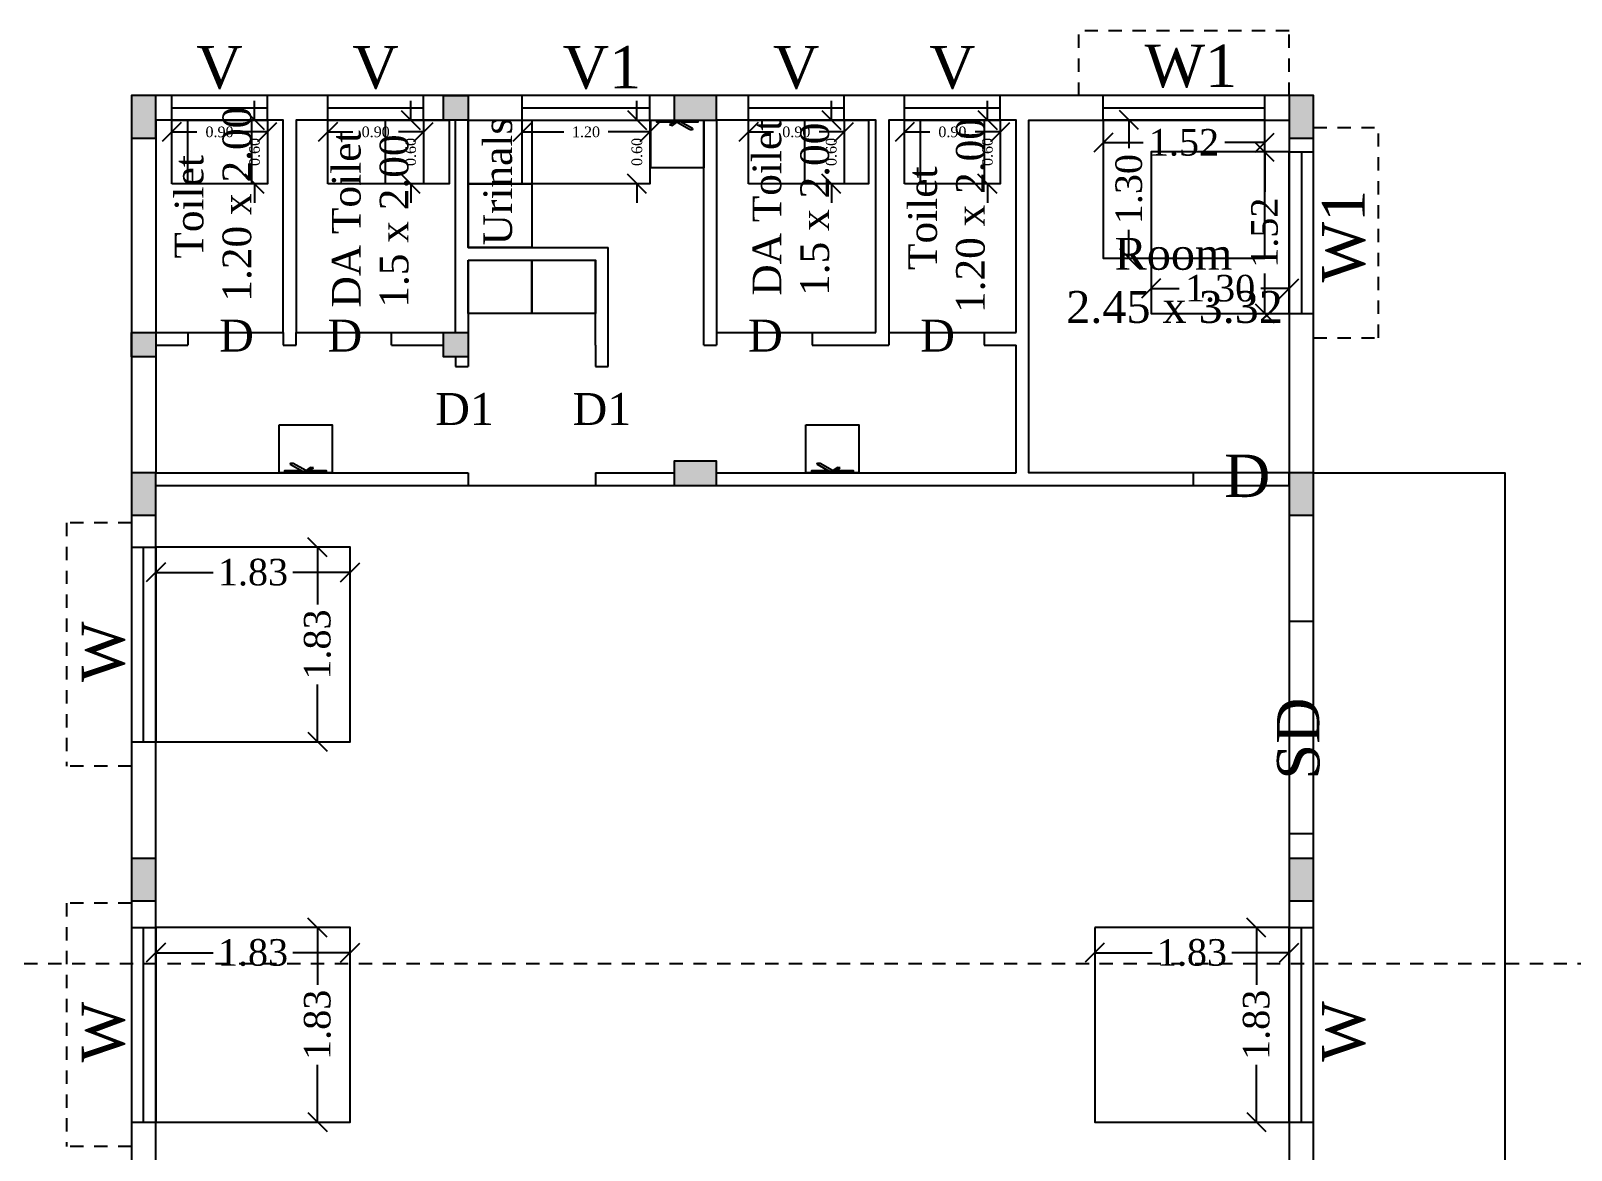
# Model space of a CAD drawing. Header units: metres. Extents: x 38 to 170, y 24 to 96.
# Drawn here: x 64.26 to 78.76, y 58.22 to 68.76 of the extents above; entities that cross this region are included whole.
import ezdxf

# ---------------------------------------------------------------- set-up
doc = ezdxf.new("R2010")
doc.units = ezdxf.units.M
doc.header["$MEASUREMENT"] = 0
doc.linetypes.add('HIDDEN2', pattern=[0.1875, 0.125, -0.0625])
for name, color, linetype in [('BLK_1_FLR_1_BLT_UP_AREA', 13, 'Continuous'), ('BLK_1_FLR_1_REGULAR_ROOM_1', 1, 'Continuous'), ('BLK_1_FLR_1_REGULAR_ROOM_2', 1, 'Continuous'), ('BLK_1_FLR_1_ROOM_1_LIGHT_VENTILATION_1', 232, 'Continuous'), ('BLK_1_FLR_1_ROOM_2_LIGHT_VENTILATION_1', 232, 'Continuous'), ('BLK_1_FLR_1_SP_WC', 233, 'Continuous'), ('BLK_1_FLR_1_URINAL', 235, 'Continuous'), ('BLK_1_FLR_1_VERANDAH', 5, 'Continuous'), ('BLK_1_FLR_1_WASH', 55, 'Continuous'), ('BLK_1_FLR_1_WC_BATH', 1, 'Continuous'), ('COLUMN', 7, 'Continuous'), ('TOILET_VENTILATION', 6, 'Continuous')]:
    doc.layers.add(name, color=color, linetype=linetype)
doc.styles.get("Standard").update_dxf_attribs({"font": 'times.ttf'})
doc.dimstyles.get("Standard").update_dxf_attribs({"dimtxt": 0.4, "dimasz": 0.18, "dimexe": 0.18, "dimexo": 0.0625, "dimgap": 0.09, "dimtad": 0, "dimtih": 1, "dimtoh": 1, "dimzin": 0, "dimdsep": 46, "dimtxsty": 'Standard', "dimblk": 'OBLIQUE', "dimcen": 0.09, "dimse1": 1, "dimse2": 1, "dimadec": 0, "dimazin": 0, "dimtfac": 1, "dimtix": 1, "dimtofl": 0, "dimtmove": 0, "dimatfit": 0, "dimfxl": 0, "dimtolj": 1, "dimtzin": 0, "dimarcsym": 0})

# ---------------------------------------------------------------- blocks, each defined once
blk = doc.blocks.new('Faucet - single handle top')
for p, q in [((0.08, -0.26), (-2.26, -4.34)), ((-2.26, -4.34), (-1.37, -4.79)), ((-1.37, -4.79), (0.55, -0.5)), ((-0.06, -1.9), (3.57, -8.18)), ((4.43, -7.68), (0.72, -1.24))]:
    blk.add_line(p, q)
for points in [[(-0.92, -2), (-6, -2), (-6, 0), (6, 0), (6, -2), (1.16, -2)], [(-0.01, -2), (-0.12, -2)]]:
    blk.add_lwpolyline(points)
for centre, radius, start, end in [((0, -1), 0.75, 269.2246, 216.2304), ((4, -7.93), 0.5, 210, 30)]:
    blk.add_arc(centre, radius, start, end)
blk = doc.blocks.new('_Oblique')
at = {"color": 0, "linetype": 'ByBlock', "lineweight": -2}
blk.add_line((-0.5, -0.5), (0.5, 0.5), dxfattribs=at)
blk = doc.blocks.new('*D72')
at = {"layer": 'BLK_1_FLR_1_ROOM_2_LIGHT_VENTILATION_1', "color": 0, "lineweight": -2}
for p, q in [((74.597, 67.92), (74.597, 67.655)), ((74.597, 66.62), (74.597, 66.886))]:
    blk.add_line(p, q, dxfattribs=at)
at = {"layer": 'Defpoints', "color": 0}
for p in [(74.355, 67.92), (74.355, 66.62), (74.597, 66.62)]:
    blk.add_point(p, dxfattribs=at)
at = {"layer": 'BLK_1_FLR_1_ROOM_2_LIGHT_VENTILATION_1', "color": 0, "lineweight": -2, "xscale": 0.18, "yscale": 0.18, "zscale": 0.18}
for p, rotation in [((74.597, 67.92), 90), ((74.597, 66.62), 270)]:
    blk.add_blockref('_Oblique', p, dxfattribs=dict(at, rotation=rotation))
at = {"layer": 'BLK_1_FLR_1_ROOM_2_LIGHT_VENTILATION_1', "color": 0, "insert": (74.597, 67.27), "char_height": 0.4, "attachment_point": 5, "rotation": 90}
blk.add_mtext('\\A1;{\\H0.625x;1.30}', dxfattribs=at)
blk = doc.blocks.new('*D73')
at = {"layer": 'BLK_1_FLR_1_ROOM_2_LIGHT_VENTILATION_1', "color": 0, "lineweight": -2}
for p, q in [((74.355, 67.708), (74.731, 67.708)), ((75.875, 67.708), (75.499, 67.708))]:
    blk.add_line(p, q, dxfattribs=at)
at = {"layer": 'Defpoints', "color": 0}
for p in [(74.355, 67.92), (75.875, 67.92), (74.355, 67.708)]:
    blk.add_point(p, dxfattribs=at)
at = {"layer": 'BLK_1_FLR_1_ROOM_2_LIGHT_VENTILATION_1', "color": 0, "lineweight": -2, "xscale": 0.18, "yscale": 0.18, "zscale": 0.18, "rotation": 180}
blk.add_blockref('_Oblique', (74.355, 67.708), dxfattribs=at)
at = {"layer": 'BLK_1_FLR_1_ROOM_2_LIGHT_VENTILATION_1', "color": 0, "lineweight": -2, "xscale": 0.18, "yscale": 0.18, "zscale": 0.18}
blk.add_blockref('_Oblique', (75.875, 67.708), dxfattribs=at)
at = {"layer": 'BLK_1_FLR_1_ROOM_2_LIGHT_VENTILATION_1', "color": 0, "insert": (75.115, 67.708), "char_height": 0.4, "attachment_point": 5}
blk.add_mtext('\\A1;{\\H0.625x;1.52}', dxfattribs=at)
blk = doc.blocks.new('*D74')
at = {"layer": 'BLK_1_FLR_1_ROOM_2_LIGHT_VENTILATION_1', "color": 0, "lineweight": -2}
for p, q in [((74.805, 66.335), (75.07, 66.335)), ((76.105, 66.335), (75.84, 66.335))]:
    blk.add_line(p, q, dxfattribs=at)
at = {"layer": 'Defpoints', "color": 0}
for p in [(74.805, 67.62), (76.105, 67.62), (74.805, 66.335)]:
    blk.add_point(p, dxfattribs=at)
at = {"layer": 'BLK_1_FLR_1_ROOM_2_LIGHT_VENTILATION_1', "color": 0, "lineweight": -2, "xscale": 0.18, "yscale": 0.18, "zscale": 0.18, "rotation": 180}
blk.add_blockref('_Oblique', (74.805, 66.335), dxfattribs=at)
at = {"layer": 'BLK_1_FLR_1_ROOM_2_LIGHT_VENTILATION_1', "color": 0, "lineweight": -2, "xscale": 0.18, "yscale": 0.18, "zscale": 0.18}
blk.add_blockref('_Oblique', (76.105, 66.335), dxfattribs=at)
at = {"layer": 'BLK_1_FLR_1_ROOM_2_LIGHT_VENTILATION_1', "color": 0, "insert": (75.455, 66.335), "char_height": 0.4, "attachment_point": 5}
blk.add_mtext('\\A1;{\\H0.625x;1.30}', dxfattribs=at)
blk = doc.blocks.new('*D75')
at = {"layer": 'BLK_1_FLR_1_ROOM_2_LIGHT_VENTILATION_1', "color": 0, "lineweight": -2}
for p, q in [((75.875, 67.62), (75.875, 67.244)), ((75.875, 66.1), (75.875, 66.477))]:
    blk.add_line(p, q, dxfattribs=at)
at = {"layer": 'Defpoints', "color": 0}
for p in [(75.875, 67.62), (76.105, 67.62), (76.105, 66.1)]:
    blk.add_point(p, dxfattribs=at)
at = {"layer": 'BLK_1_FLR_1_ROOM_2_LIGHT_VENTILATION_1', "color": 0, "lineweight": -2, "xscale": 0.18, "yscale": 0.18, "zscale": 0.18}
for p, rotation in [((75.875, 67.62), 90), ((75.875, 66.1), 270)]:
    blk.add_blockref('_Oblique', p, dxfattribs=dict(at, rotation=rotation))
at = {"layer": 'BLK_1_FLR_1_ROOM_2_LIGHT_VENTILATION_1', "color": 0, "insert": (75.875, 66.86), "char_height": 0.4, "attachment_point": 5, "rotation": 90}
blk.add_mtext('\\A1;{\\H0.625x;1.52}', dxfattribs=at)
blk = doc.blocks.new('*D76')
at = {"layer": 'BLK_1_FLR_1_ROOM_1_LIGHT_VENTILATION_1', "color": 0, "lineweight": -2}
for p, q in [((65.435, 63.662), (65.974, 63.662)), ((67.265, 63.662), (66.726, 63.662))]:
    blk.add_line(p, q, dxfattribs=at)
at = {"layer": 'Defpoints', "color": 0}
for p in [(65.435, 63.898), (67.265, 63.898), (65.435, 63.662)]:
    blk.add_point(p, dxfattribs=at)
at = {"layer": 'BLK_1_FLR_1_ROOM_1_LIGHT_VENTILATION_1', "color": 0, "lineweight": -2, "xscale": 0.18, "yscale": 0.18, "zscale": 0.18, "rotation": 180}
blk.add_blockref('_Oblique', (65.435, 63.662), dxfattribs=at)
at = {"layer": 'BLK_1_FLR_1_ROOM_1_LIGHT_VENTILATION_1', "color": 0, "lineweight": -2, "xscale": 0.18, "yscale": 0.18, "zscale": 0.18}
blk.add_blockref('_Oblique', (67.265, 63.662), dxfattribs=at)
at = {"layer": 'BLK_1_FLR_1_ROOM_1_LIGHT_VENTILATION_1', "color": 0, "insert": (66.35, 63.662), "char_height": 0.4, "attachment_point": 5}
blk.add_mtext('\\A1;{\\H0.625x;1.83}', dxfattribs=at)
blk = doc.blocks.new('*D77')
at = {"layer": 'BLK_1_FLR_1_ROOM_1_LIGHT_VENTILATION_1', "color": 0, "lineweight": -2}
for p, q in [((66.957, 63.898), (66.957, 63.359)), ((66.957, 62.068), (66.957, 62.607))]:
    blk.add_line(p, q, dxfattribs=at)
at = {"layer": 'Defpoints', "color": 0}
for p in [(66.957, 63.898), (67.265, 63.898), (67.265, 62.068)]:
    blk.add_point(p, dxfattribs=at)
at = {"layer": 'BLK_1_FLR_1_ROOM_1_LIGHT_VENTILATION_1', "color": 0, "lineweight": -2, "xscale": 0.18, "yscale": 0.18, "zscale": 0.18}
for p, rotation in [((66.957, 63.898), 90), ((66.957, 62.068), 270)]:
    blk.add_blockref('_Oblique', p, dxfattribs=dict(at, rotation=rotation))
at = {"layer": 'BLK_1_FLR_1_ROOM_1_LIGHT_VENTILATION_1', "color": 0, "insert": (66.957, 62.983), "char_height": 0.4, "attachment_point": 5, "rotation": 90}
blk.add_mtext('\\A1;{\\H0.625x;1.83}', dxfattribs=at)
blk = doc.blocks.new('*D78')
at = {"layer": 'BLK_1_FLR_1_ROOM_1_LIGHT_VENTILATION_1', "color": 0, "lineweight": -2}
for p, q in [((65.435, 60.082), (65.974, 60.082)), ((67.265, 60.082), (66.726, 60.082))]:
    blk.add_line(p, q, dxfattribs=at)
at = {"layer": 'Defpoints', "color": 0}
for p in [(65.435, 60.318), (67.265, 60.318), (65.435, 60.082)]:
    blk.add_point(p, dxfattribs=at)
at = {"layer": 'BLK_1_FLR_1_ROOM_1_LIGHT_VENTILATION_1', "color": 0, "lineweight": -2, "xscale": 0.18, "yscale": 0.18, "zscale": 0.18, "rotation": 180}
blk.add_blockref('_Oblique', (65.435, 60.082), dxfattribs=at)
at = {"layer": 'BLK_1_FLR_1_ROOM_1_LIGHT_VENTILATION_1', "color": 0, "lineweight": -2, "xscale": 0.18, "yscale": 0.18, "zscale": 0.18}
blk.add_blockref('_Oblique', (67.265, 60.082), dxfattribs=at)
at = {"layer": 'BLK_1_FLR_1_ROOM_1_LIGHT_VENTILATION_1', "color": 0, "insert": (66.35, 60.082), "char_height": 0.4, "attachment_point": 5}
blk.add_mtext('\\A1;{\\H0.625x;1.83}', dxfattribs=at)
blk = doc.blocks.new('*D79')
at = {"layer": 'BLK_1_FLR_1_ROOM_1_LIGHT_VENTILATION_1', "color": 0, "lineweight": -2}
for p, q in [((66.957, 60.318), (66.957, 59.779)), ((66.957, 58.488), (66.957, 59.027))]:
    blk.add_line(p, q, dxfattribs=at)
at = {"layer": 'Defpoints', "color": 0}
for p in [(66.957, 60.318), (67.265, 60.318), (67.265, 58.488)]:
    blk.add_point(p, dxfattribs=at)
at = {"layer": 'BLK_1_FLR_1_ROOM_1_LIGHT_VENTILATION_1', "color": 0, "lineweight": -2, "xscale": 0.18, "yscale": 0.18, "zscale": 0.18}
for p, rotation in [((66.957, 60.318), 90), ((66.957, 58.488), 270)]:
    blk.add_blockref('_Oblique', p, dxfattribs=dict(at, rotation=rotation))
at = {"layer": 'BLK_1_FLR_1_ROOM_1_LIGHT_VENTILATION_1', "color": 0, "insert": (66.957, 59.403), "char_height": 0.4, "attachment_point": 5, "rotation": 90}
blk.add_mtext('\\A1;{\\H0.625x;1.83}', dxfattribs=at)
blk = doc.blocks.new('*D86')
at = {"layer": 'BLK_1_FLR_1_ROOM_1_LIGHT_VENTILATION_1', "color": 0, "lineweight": -2}
for p, q in [((74.275, 60.082), (74.814, 60.082)), ((76.105, 60.082), (75.566, 60.082))]:
    blk.add_line(p, q, dxfattribs=at)
at = {"layer": 'Defpoints', "color": 0}
for p in [(74.275, 60.318), (76.105, 60.318), (74.275, 60.082)]:
    blk.add_point(p, dxfattribs=at)
at = {"layer": 'BLK_1_FLR_1_ROOM_1_LIGHT_VENTILATION_1', "color": 0, "lineweight": -2, "xscale": 0.18, "yscale": 0.18, "zscale": 0.18, "rotation": 180}
blk.add_blockref('_Oblique', (74.275, 60.082), dxfattribs=at)
at = {"layer": 'BLK_1_FLR_1_ROOM_1_LIGHT_VENTILATION_1', "color": 0, "lineweight": -2, "xscale": 0.18, "yscale": 0.18, "zscale": 0.18}
blk.add_blockref('_Oblique', (76.105, 60.082), dxfattribs=at)
at = {"layer": 'BLK_1_FLR_1_ROOM_1_LIGHT_VENTILATION_1', "color": 0, "insert": (75.19, 60.082), "char_height": 0.4, "attachment_point": 5}
blk.add_mtext('\\A1;{\\H0.625x;1.83}', dxfattribs=at)
blk = doc.blocks.new('*D87')
at = {"layer": 'BLK_1_FLR_1_ROOM_1_LIGHT_VENTILATION_1', "color": 0, "lineweight": -2}
for p, q in [((75.797, 60.318), (75.797, 59.779)), ((75.797, 58.488), (75.797, 59.027))]:
    blk.add_line(p, q, dxfattribs=at)
at = {"layer": 'Defpoints', "color": 0}
for p in [(75.797, 60.318), (76.105, 60.318), (76.105, 58.488)]:
    blk.add_point(p, dxfattribs=at)
at = {"layer": 'BLK_1_FLR_1_ROOM_1_LIGHT_VENTILATION_1', "color": 0, "lineweight": -2, "xscale": 0.18, "yscale": 0.18, "zscale": 0.18}
for p, rotation in [((75.797, 60.318), 90), ((75.797, 58.488), 270)]:
    blk.add_blockref('_Oblique', p, dxfattribs=dict(at, rotation=rotation))
at = {"layer": 'BLK_1_FLR_1_ROOM_1_LIGHT_VENTILATION_1', "color": 0, "insert": (75.797, 59.403), "char_height": 0.4, "attachment_point": 5, "rotation": 90}
blk.add_mtext('\\A1;{\\H0.625x;1.83}', dxfattribs=at)
blk = doc.blocks.new('*D108')
at = {"layer": 'Defpoints', "color": 0}
for p in [(65.585, 67.92), (66.485, 67.92), (66.485, 67.808)]:
    blk.add_point(p, dxfattribs=at)
at = {"layer": 'TOILET_VENTILATION', "color": 0, "lineweight": -2}
for p, q in [((65.585, 67.808), (65.821, 67.808)), ((66.485, 67.808), (66.249, 67.808))]:
    blk.add_line(p, q, dxfattribs=at)
at = {"layer": 'TOILET_VENTILATION', "color": 0, "lineweight": -2, "xscale": 0.18, "yscale": 0.18, "zscale": 0.18, "rotation": 180}
blk.add_blockref('_Oblique', (65.585, 67.808), dxfattribs=at)
at = {"layer": 'TOILET_VENTILATION', "color": 0, "lineweight": -2, "xscale": 0.18, "yscale": 0.18, "zscale": 0.18}
blk.add_blockref('_Oblique', (66.485, 67.808), dxfattribs=at)
at = {"layer": 'TOILET_VENTILATION', "color": 0, "insert": (66.035, 67.808), "char_height": 0.4, "attachment_point": 5}
blk.add_mtext('\\A1;{\\H0.25x;0.90}', dxfattribs=at)
blk = doc.blocks.new('*D109')
at = {"layer": 'Defpoints', "color": 0}
for p in [(66.485, 67.92), (66.365, 67.32), (66.485, 67.32)]:
    blk.add_point(p, dxfattribs=at)
at = {"layer": 'TOILET_VENTILATION', "color": 0, "lineweight": -2}
for p, q in [((66.365, 67.92), (66.365, 68.1)), ((66.365, 67.32), (66.365, 67.14))]:
    blk.add_line(p, q, dxfattribs=at)
at = {"layer": 'TOILET_VENTILATION', "color": 0, "lineweight": -2, "xscale": 0.18, "yscale": 0.18, "zscale": 0.18}
for p, rotation in [((66.365, 67.92), 270), ((66.365, 67.32), 90)]:
    blk.add_blockref('_Oblique', p, dxfattribs=dict(at, rotation=rotation))
at = {"layer": 'TOILET_VENTILATION', "color": 0, "insert": (66.365, 67.62), "char_height": 0.4, "attachment_point": 5, "rotation": 90}
blk.add_mtext('\\A1;{\\H0.25x;0.60}', dxfattribs=at)
blk = doc.blocks.new('*D110')
at = {"layer": 'Defpoints', "color": 0}
for p in [(67.055, 67.92), (67.955, 67.92), (67.955, 67.808)]:
    blk.add_point(p, dxfattribs=at)
at = {"layer": 'TOILET_VENTILATION', "color": 0, "lineweight": -2}
for p, q in [((67.055, 67.808), (67.291, 67.808)), ((67.955, 67.808), (67.719, 67.808))]:
    blk.add_line(p, q, dxfattribs=at)
at = {"layer": 'TOILET_VENTILATION', "color": 0, "lineweight": -2, "xscale": 0.18, "yscale": 0.18, "zscale": 0.18, "rotation": 180}
blk.add_blockref('_Oblique', (67.055, 67.808), dxfattribs=at)
at = {"layer": 'TOILET_VENTILATION', "color": 0, "lineweight": -2, "xscale": 0.18, "yscale": 0.18, "zscale": 0.18}
blk.add_blockref('_Oblique', (67.955, 67.808), dxfattribs=at)
at = {"layer": 'TOILET_VENTILATION', "color": 0, "insert": (67.505, 67.808), "char_height": 0.4, "attachment_point": 5}
blk.add_mtext('\\A1;{\\H0.25x;0.90}', dxfattribs=at)
blk = doc.blocks.new('*D111')
at = {"layer": 'Defpoints', "color": 0}
for p in [(67.955, 67.92), (67.835, 67.32), (67.955, 67.32)]:
    blk.add_point(p, dxfattribs=at)
at = {"layer": 'TOILET_VENTILATION', "color": 0, "lineweight": -2}
for p, q in [((67.835, 67.92), (67.835, 68.1)), ((67.835, 67.32), (67.835, 67.14))]:
    blk.add_line(p, q, dxfattribs=at)
at = {"layer": 'TOILET_VENTILATION', "color": 0, "lineweight": -2, "xscale": 0.18, "yscale": 0.18, "zscale": 0.18}
for p, rotation in [((67.835, 67.92), 270), ((67.835, 67.32), 90)]:
    blk.add_blockref('_Oblique', p, dxfattribs=dict(at, rotation=rotation))
at = {"layer": 'TOILET_VENTILATION', "color": 0, "insert": (67.835, 67.62), "char_height": 0.4, "attachment_point": 5, "rotation": 90}
blk.add_mtext('\\A1;{\\H0.25x;0.60}', dxfattribs=at)
blk = doc.blocks.new('*D112')
at = {"layer": 'Defpoints', "color": 0}
for p in [(68.885, 67.92), (70.085, 67.92), (70.085, 67.808)]:
    blk.add_point(p, dxfattribs=at)
at = {"layer": 'TOILET_VENTILATION', "color": 0, "lineweight": -2}
for p, q in [((68.885, 67.808), (69.277, 67.808)), ((70.085, 67.808), (69.693, 67.808))]:
    blk.add_line(p, q, dxfattribs=at)
at = {"layer": 'TOILET_VENTILATION', "color": 0, "lineweight": -2, "xscale": 0.18, "yscale": 0.18, "zscale": 0.18, "rotation": 180}
blk.add_blockref('_Oblique', (68.885, 67.808), dxfattribs=at)
at = {"layer": 'TOILET_VENTILATION', "color": 0, "lineweight": -2, "xscale": 0.18, "yscale": 0.18, "zscale": 0.18}
blk.add_blockref('_Oblique', (70.085, 67.808), dxfattribs=at)
at = {"layer": 'TOILET_VENTILATION', "color": 0, "insert": (69.485, 67.808), "char_height": 0.4, "attachment_point": 5}
blk.add_mtext('\\A1;{\\H0.25x;1.20}', dxfattribs=at)
blk = doc.blocks.new('*D113')
at = {"layer": 'Defpoints', "color": 0}
for p in [(70.085, 67.92), (69.965, 67.32), (70.085, 67.32)]:
    blk.add_point(p, dxfattribs=at)
at = {"layer": 'TOILET_VENTILATION', "color": 0, "lineweight": -2}
for p, q in [((69.965, 67.92), (69.965, 68.1)), ((69.965, 67.32), (69.965, 67.14))]:
    blk.add_line(p, q, dxfattribs=at)
at = {"layer": 'TOILET_VENTILATION', "color": 0, "lineweight": -2, "xscale": 0.18, "yscale": 0.18, "zscale": 0.18}
for p, rotation in [((69.965, 67.92), 270), ((69.965, 67.32), 90)]:
    blk.add_blockref('_Oblique', p, dxfattribs=dict(at, rotation=rotation))
at = {"layer": 'TOILET_VENTILATION', "color": 0, "insert": (69.965, 67.62), "char_height": 0.4, "attachment_point": 5, "rotation": 90}
blk.add_mtext('\\A1;{\\H0.25x;0.60}', dxfattribs=at)
blk = doc.blocks.new('*D114')
at = {"layer": 'Defpoints', "color": 0}
for p in [(71.015, 67.92), (71.915, 67.92), (71.915, 67.808)]:
    blk.add_point(p, dxfattribs=at)
at = {"layer": 'TOILET_VENTILATION', "color": 0, "lineweight": -2}
for p, q in [((71.015, 67.808), (71.251, 67.808)), ((71.915, 67.808), (71.679, 67.808))]:
    blk.add_line(p, q, dxfattribs=at)
at = {"layer": 'TOILET_VENTILATION', "color": 0, "lineweight": -2, "xscale": 0.18, "yscale": 0.18, "zscale": 0.18, "rotation": 180}
blk.add_blockref('_Oblique', (71.015, 67.808), dxfattribs=at)
at = {"layer": 'TOILET_VENTILATION', "color": 0, "lineweight": -2, "xscale": 0.18, "yscale": 0.18, "zscale": 0.18}
blk.add_blockref('_Oblique', (71.915, 67.808), dxfattribs=at)
at = {"layer": 'TOILET_VENTILATION', "color": 0, "insert": (71.465, 67.808), "char_height": 0.4, "attachment_point": 5}
blk.add_mtext('\\A1;{\\H0.25x;0.90}', dxfattribs=at)
blk = doc.blocks.new('*D115')
at = {"layer": 'Defpoints', "color": 0}
for p in [(71.915, 67.92), (71.795, 67.32), (71.915, 67.32)]:
    blk.add_point(p, dxfattribs=at)
at = {"layer": 'TOILET_VENTILATION', "color": 0, "lineweight": -2}
for p, q in [((71.795, 67.92), (71.795, 68.1)), ((71.795, 67.32), (71.795, 67.14))]:
    blk.add_line(p, q, dxfattribs=at)
at = {"layer": 'TOILET_VENTILATION', "color": 0, "lineweight": -2, "xscale": 0.18, "yscale": 0.18, "zscale": 0.18}
for p, rotation in [((71.795, 67.92), 270), ((71.795, 67.32), 90)]:
    blk.add_blockref('_Oblique', p, dxfattribs=dict(at, rotation=rotation))
at = {"layer": 'TOILET_VENTILATION', "color": 0, "insert": (71.795, 67.62), "char_height": 0.4, "attachment_point": 5, "rotation": 90}
blk.add_mtext('\\A1;{\\H0.25x;0.60}', dxfattribs=at)
blk = doc.blocks.new('*D116')
at = {"layer": 'Defpoints', "color": 0}
for p in [(72.485, 67.92), (73.385, 67.92), (73.385, 67.808)]:
    blk.add_point(p, dxfattribs=at)
at = {"layer": 'TOILET_VENTILATION', "color": 0, "lineweight": -2}
for p, q in [((72.485, 67.808), (72.721, 67.808)), ((73.385, 67.808), (73.149, 67.808))]:
    blk.add_line(p, q, dxfattribs=at)
at = {"layer": 'TOILET_VENTILATION', "color": 0, "lineweight": -2, "xscale": 0.18, "yscale": 0.18, "zscale": 0.18, "rotation": 180}
blk.add_blockref('_Oblique', (72.485, 67.808), dxfattribs=at)
at = {"layer": 'TOILET_VENTILATION', "color": 0, "lineweight": -2, "xscale": 0.18, "yscale": 0.18, "zscale": 0.18}
blk.add_blockref('_Oblique', (73.385, 67.808), dxfattribs=at)
at = {"layer": 'TOILET_VENTILATION', "color": 0, "insert": (72.935, 67.808), "char_height": 0.4, "attachment_point": 5}
blk.add_mtext('\\A1;{\\H0.25x;0.90}', dxfattribs=at)
blk = doc.blocks.new('*D117')
at = {"layer": 'Defpoints', "color": 0}
for p in [(73.385, 67.92), (73.265, 67.32), (73.385, 67.32)]:
    blk.add_point(p, dxfattribs=at)
at = {"layer": 'TOILET_VENTILATION', "color": 0, "lineweight": -2}
for p, q in [((73.265, 67.92), (73.265, 68.1)), ((73.265, 67.32), (73.265, 67.14))]:
    blk.add_line(p, q, dxfattribs=at)
at = {"layer": 'TOILET_VENTILATION', "color": 0, "lineweight": -2, "xscale": 0.18, "yscale": 0.18, "zscale": 0.18}
for p, rotation in [((73.265, 67.92), 270), ((73.265, 67.32), 90)]:
    blk.add_blockref('_Oblique', p, dxfattribs=dict(at, rotation=rotation))
at = {"layer": 'TOILET_VENTILATION', "color": 0, "insert": (73.265, 67.62), "char_height": 0.4, "attachment_point": 5, "rotation": 90}
blk.add_mtext('\\A1;{\\H0.25x;0.60}', dxfattribs=at)

msp = doc.modelspace()

# ---------------------------------------------------------------- hatches: boundary and pattern name
h = msp.add_hatch(color=7)
h.dxf.hatch_style = 1
h.paths.add_polyline_path([(65.435, 65.92), (65.205, 65.92), (65.205, 65.69), (65.435, 65.69)])
h.paths.add_polyline_path([(68.375, 65.92), (68.145, 65.92), (68.145, 65.69), (68.375, 65.69)])
h.paths.add_polyline_path([(68.375, 68.15), (68.145, 68.15), (68.145, 67.92), (68.375, 67.92)])
h.paths.add_polyline_path([(48.466, 68.15), (48.236, 68.15), (48.236, 67.92), (48.466, 67.92)])
h.paths.add_polyline_path([(48.466, 65.92), (48.236, 65.92), (48.236, 65.69), (48.466, 65.69)])
h.paths.add_polyline_path([(45.526, 65.92), (45.296, 65.92), (45.296, 65.69), (45.526, 65.69)])
h.paths.add_polyline_path([(51.095, 50.22), (52.247, 50.22), (52.247, 51.075), (51.095, 51.075)], flags=9)
h.paths.add_polyline_path([(49.406, 49.451), (49.875, 49.451), (49.875, 50.091), (49.406, 50.091)], flags=9)
h.paths.add_polyline_path([(47.541, 49.337), (49.47, 49.337), (49.47, 50.364), (47.541, 50.364)], flags=9)
h.paths.add_polyline_path([(49.366, 64.879), (50.057, 64.879), (50.057, 65.52), (49.366, 65.52)], flags=9)
h.paths.add_polyline_path([(48.073, 64.879), (48.765, 64.879), (48.765, 65.52), (48.073, 65.52)], flags=9)
h.paths.add_polyline_path([(46.039, 65.57), (46.509, 65.57), (46.509, 66.211), (46.039, 66.211)], flags=9)
h.paths.add_polyline_path([(47.059, 65.57), (47.529, 65.57), (47.529, 66.211), (47.059, 66.211)], flags=9)
h.paths.add_polyline_path([(51.019, 65.57), (51.489, 65.57), (51.489, 66.211), (51.019, 66.211)], flags=9)
h.paths.add_polyline_path([(52.639, 65.57), (53.109, 65.57), (53.109, 66.211), (52.639, 66.211)], flags=9)
h.paths.add_polyline_path([(55.472, 64.144), (56.099, 64.144), (56.099, 64.998), (55.472, 64.998)], flags=9)
h.paths.add_polyline_path([(56.708, 61.574), (56.708, 62.529), (55.854, 62.529), (55.854, 61.574)], flags=9)
h.paths.add_polyline_path([(56.708, 55.524), (56.708, 56.479), (55.854, 56.479), (55.854, 55.524)], flags=9)
h.paths.add_polyline_path([(54.225, 50.213), (54.852, 50.213), (54.852, 51.067), (54.225, 51.067)], flags=9)
h.paths.add_polyline_path([(51.084, 45.283), (52.137, 45.283), (52.137, 46.137), (51.084, 46.137)], flags=9)
h.paths.add_polyline_path([(45.899, 49.992), (46.986, 49.992), (46.986, 50.569), (45.899, 50.569)], flags=9)
h.paths.add_polyline_path([(46.584, 66.057), (46.584, 67.986), (45.558, 67.986), (45.558, 66.057)], flags=9)
h.paths.add_polyline_path([(53.021, 47.38), (55.879, 47.38), (55.879, 48.901), (53.021, 48.901)], flags=9)
h.paths.add_polyline_path([(48.916, 56.475), (52.365, 56.475), (52.365, 57.996), (48.916, 57.996)], flags=9)
h = msp.add_hatch(color=7)
h.dxf.hatch_style = 1
h.paths.add_polyline_path([(72.525, 50.76), (72.525, 50.53), (72.755, 50.53), (72.755, 50.76)])
h.paths.add_polyline_path([(76.335, 54.92), (76.105, 54.92), (76.105, 54.52), (76.335, 54.52)])
h.paths.add_polyline_path([(65.205, 54.52), (65.435, 54.52), (65.435, 54.92), (65.205, 54.92)])
h.paths.add_polyline_path([(76.335, 60.97), (76.105, 60.97), (76.105, 60.57), (76.335, 60.57)])
h.paths.add_polyline_path([(65.205, 60.57), (65.435, 60.57), (65.435, 60.97), (65.205, 60.97)])
h.paths.add_polyline_path([(65.435, 64.6), (65.205, 64.6), (65.205, 64.2), (65.435, 64.2)])
h.paths.add_polyline_path([(76.335, 64.6), (76.105, 64.6), (76.105, 64.2), (76.335, 64.2)])
h.paths.add_polyline_path([(65.205, 67.75), (65.435, 67.75), (65.435, 68.15), (65.205, 68.15)])
h.paths.add_polyline_path([(70.715, 67.92), (70.715, 68.15), (70.315, 68.15), (70.315, 67.92)])
h.paths.add_polyline_path([(76.335, 68.15), (76.105, 68.15), (76.105, 67.75), (76.335, 67.75)])
h.paths.add_polyline_path([(84.793, 67.75), (85.023, 67.75), (85.023, 68.15), (84.793, 68.15)])
h.paths.add_polyline_path([(90.303, 67.92), (90.303, 68.15), (89.903, 68.15), (89.903, 67.92)])
h.paths.add_polyline_path([(95.923, 68.15), (95.693, 68.15), (95.693, 67.75), (95.923, 67.75)])
h.paths.add_polyline_path([(95.923, 64.6), (95.693, 64.6), (95.693, 64.2), (95.923, 64.2)])
h.paths.add_polyline_path([(95.693, 60.57), (95.923, 60.57), (95.923, 60.97), (95.693, 60.97)])
h.paths.add_polyline_path([(95.923, 54.92), (95.693, 54.92), (95.693, 54.52), (95.923, 54.52)])
h.paths.add_polyline_path([(95.923, 50.93), (95.693, 50.93), (95.693, 50.53), (95.923, 50.53)])
h.paths.add_polyline_path([(95.923, 45.82), (95.693, 45.82), (95.693, 45.42), (95.923, 45.42)])
h.paths.add_polyline_path([(92.343, 49.01), (92.113, 49.01), (92.113, 48.78), (92.343, 48.78)])
h.paths.add_polyline_path([(89.853, 45.65), (89.453, 45.65), (89.453, 45.42), (89.853, 45.42)])
h.paths.add_polyline_path([(85.023, 45.82), (84.793, 45.82), (84.793, 45.42), (85.023, 45.42)])
h.paths.add_polyline_path([(85.023, 49.01), (84.793, 49.01), (84.793, 48.78), (85.023, 48.78)])
h.paths.add_polyline_path([(87.083, 49.01), (86.853, 49.01), (86.853, 48.78), (87.083, 48.78)])
h.paths.add_polyline_path([(89.853, 49.01), (89.453, 49.01), (89.453, 48.78), (89.853, 48.78)])
h.paths.add_polyline_path([(89.853, 50.53), (89.853, 50.76), (89.453, 50.76), (89.453, 50.53)])
h.paths.add_polyline_path([(87.083, 50.53), (87.083, 50.76), (86.853, 50.76), (86.853, 50.53)])
h.paths.add_polyline_path([(85.023, 54.52), (85.023, 54.92), (84.793, 54.92), (84.793, 54.52)])
h.paths.add_polyline_path([(85.023, 60.57), (85.023, 60.97), (84.793, 60.97), (84.793, 60.57)])
h.paths.add_polyline_path([(85.023, 64.2), (85.023, 64.6), (84.793, 64.6), (84.793, 64.2)])
h.paths.add_polyline_path([(90.303, 64.48), (90.303, 64.71), (89.903, 64.71), (89.903, 64.48)])
h.paths.add_polyline_path([(85.146, 66.018), (87.686, 66.018), (87.686, 67.674), (85.146, 67.674)], flags=9)
h.paths.add_polyline_path([(91.02, 65.775), (95.124, 65.775), (95.124, 67.306), (91.02, 67.306)], flags=9)
h.paths.add_polyline_path([(85.396, 49.992), (86.484, 49.992), (86.484, 50.569), (85.396, 50.569)], flags=9)
h.paths.add_polyline_path([(90.204, 50.322), (90.994, 50.322), (90.994, 50.963), (90.204, 50.963)], flags=9)
h.paths.add_polyline_path([(93.924, 56.893), (93.924, 59.799), (93.07, 59.799), (93.07, 56.893)], flags=9)
h.paths.add_polyline_path([(86.372, 62.8), (89.279, 62.8), (89.279, 63.654), (86.372, 63.654)], flags=9)
h.paths.add_polyline_path([(86.372, 60.3), (89.279, 60.3), (89.279, 61.154), (86.372, 61.154)], flags=9)
h.paths.add_polyline_path([(86.372, 57.8), (89.279, 57.8), (89.279, 58.654), (86.372, 58.654)], flags=9)
h.paths.add_polyline_path([(88.903, 49.451), (89.373, 49.451), (89.373, 50.091), (88.903, 50.091)], flags=9)
h.paths.add_polyline_path([(87.039, 49.337), (88.968, 49.337), (88.968, 50.364), (87.039, 50.364)], flags=9)
h = msp.add_hatch(color=7)
h.dxf.hatch_style = 1
h.paths.add_polyline_path([(70.715, 64.71), (70.315, 64.71), (70.315, 64.48), (70.715, 64.48)])

# ---------------------------------------------------------------- linework, layer by layer
at = {"color": 0, "linetype": 'HIDDEN2'}
for p, q in [((76.105, 68.76), (74.125, 68.76)), ((74.125, 68.15), (74.125, 68.76)), ((76.105, 68.15), (76.105, 68.76)), ((76.335, 67.85), (76.945, 67.85)), ((76.945, 65.87), (76.945, 67.85)), ((76.335, 65.87), (76.945, 65.87))]:
    msp.add_line(p, q, dxfattribs=at)
at = {"color": 7, "ltscale": 2}
for p, q in [((65.585, 67.92), (65.585, 68.15)), ((65.585, 68.035), (66.485, 68.035)), ((66.485, 67.92), (66.485, 68.15)), ((67.055, 67.92), (67.055, 68.15)), ((67.055, 68.035), (67.955, 68.035)), ((67.955, 67.92), (67.955, 68.15)), ((68.885, 67.92), (68.885, 68.15)), ((68.885, 68.035), (70.085, 68.035)), ((70.085, 67.92), (70.085, 68.15)), ((71.015, 67.92), (71.015, 68.15)), ((71.015, 68.035), (71.915, 68.035)), ((71.915, 67.92), (71.915, 68.15)), ((72.485, 67.92), (72.485, 68.15)), ((72.485, 68.035), (73.385, 68.035)), ((73.385, 67.92), (73.385, 68.15)), ((68.375, 67.92), (70.595, 67.92)), ((68.375, 67.92), (68.375, 66.72)), ((70.595, 65.8), (70.595, 67.92)), ((68.375, 66.72), (69.695, 66.72)), ((69.695, 65.6), (69.695, 66.72)), ((68.375, 66.6), (69.575, 66.6)), ((68.375, 66.6), (68.375, 65.6)), ((69.575, 65.8), (69.575, 66.6)), ((65.735, 65.92), (65.735, 65.8)), ((66.635, 65.92), (66.635, 65.8)), ((66.755, 65.8), (66.755, 65.92)), ((67.655, 65.8), (67.655, 65.92)), ((70.715, 65.92), (70.715, 65.8)), ((71.615, 65.92), (71.615, 65.8)), ((72.335, 65.92), (72.335, 65.8)), ((73.235, 65.92), (73.235, 65.8)), ((65.435, 65.8), (65.735, 65.8)), ((65.435, 65.8), (65.435, 64.6)), ((66.635, 65.8), (66.755, 65.8)), ((67.655, 65.8), (68.145, 65.8)), ((69.575, 65.8), (69.575, 65.6)), ((70.595, 65.8), (70.715, 65.8)), ((71.615, 65.8), (72.335, 65.8)), ((73.235, 65.8), (73.535, 65.8)), ((73.535, 64.6), (73.535, 65.8)), ((68.255, 65.69), (68.255, 65.6)), ((68.255, 65.6), (68.375, 65.6)), ((69.575, 65.6), (69.695, 65.6)), ((65.435, 64.6), (68.255, 64.6)), ((68.255, 64.6), (68.375, 64.6)), ((68.375, 64.6), (68.375, 64.48)), ((69.575, 64.6), (70.315, 64.6)), ((69.575, 64.6), (69.575, 64.48)), ((70.715, 64.6), (73.535, 64.6)), ((75.205, 64.48), (75.205, 64.6)), ((76.105, 64.48), (76.105, 64.6)), ((76.335, 64.6), (78.135, 64.6)), ((78.135, 64.6), (78.135, 45.42)), ((65.205, 63.898), (65.435, 63.898)), ((65.32, 62.068), (65.32, 63.898)), ((76.335, 63.2), (76.105, 63.2)), ((65.205, 62.068), (65.435, 62.068)), ((76.335, 61.2), (76.105, 61.2)), ((65.205, 60.318), (65.435, 60.318)), ((65.32, 58.488), (65.32, 60.318)), ((76.105, 60.318), (76.335, 60.318)), ((76.22, 58.488), (76.22, 60.318)), ((65.205, 58.488), (65.435, 58.488)), ((76.105, 58.488), (76.335, 58.488))]:
    msp.add_line(p, q, dxfattribs=at)
at = {"color": 0, "ltscale": 2}
for p, q in [((74.355, 67.92), (74.355, 68.15)), ((74.355, 68.035), (75.875, 68.035)), ((75.875, 67.92), (75.875, 68.15)), ((76.105, 67.62), (76.335, 67.62)), ((76.22, 67.62), (76.22, 66.1)), ((76.105, 66.1), (76.335, 66.1))]:
    msp.add_line(p, q, dxfattribs=at)
at = {"linetype": 'HIDDEN2'}
for p, q in [((65.205, 64.128), (64.595, 64.128)), ((64.595, 64.128), (64.595, 61.838)), ((65.205, 61.838), (64.595, 61.838)), ((65.205, 60.548), (64.595, 60.548)), ((64.595, 60.548), (64.595, 58.258)), ((100.096, 59.976), (40.618, 59.976)), ((65.205, 58.258), (64.595, 58.258))]:
    msp.add_line(p, q, dxfattribs=at)
at = {"layer": 'BLK_1_FLR_1_BLT_UP_AREA', "color": 13}
msp.add_lwpolyline([(65.205, 45.42), (76.335, 45.42), (76.335, 68.15), (65.205, 68.15)], close=True, dxfattribs=at)
at = {"layer": 'BLK_1_FLR_1_REGULAR_ROOM_1', "color": 1}
msp.add_lwpolyline([(65.435, 64.48), (76.105, 64.48), (76.105, 50.76), (65.435, 50.76)], close=True, dxfattribs=at)
at = {"layer": 'BLK_1_FLR_1_REGULAR_ROOM_2', "color": 1}
msp.add_lwpolyline([(76.105, 64.6), (73.655, 64.6), (73.655, 67.92), (76.105, 67.92)], close=True, dxfattribs=at)
at = {"layer": 'BLK_1_FLR_1_ROOM_1_LIGHT_VENTILATION_1', "color": 232}
for points in [[(65.435, 63.898), (65.435, 62.068), (67.265, 62.068), (67.265, 63.898), (65.435, 63.898)], [(65.435, 60.318), (65.435, 58.488), (67.265, 58.488), (67.265, 60.318), (65.435, 60.318)], [(74.275, 60.318), (74.275, 58.488), (76.105, 58.488), (76.105, 60.318), (74.275, 60.318)]]:
    msp.add_lwpolyline(points, dxfattribs=at)
at = {"layer": 'BLK_1_FLR_1_ROOM_2_LIGHT_VENTILATION_1', "color": 232}
for points in [[(74.355, 67.92), (74.355, 66.62), (75.875, 66.62), (75.875, 67.92), (74.355, 67.92)], [(76.105, 67.62), (74.805, 67.62), (74.805, 66.1), (76.105, 66.1), (76.105, 67.62)]]:
    msp.add_lwpolyline(points, dxfattribs=at)
at = {"layer": 'BLK_1_FLR_1_SP_WC', "color": 233}
for points in [[(65.735, 67.92), (66.335, 67.92), (66.335, 67.32), (65.735, 67.32), (65.735, 67.92)], [(67.597, 67.92), (68.197, 67.92), (68.197, 67.32), (67.597, 67.32), (67.597, 67.92)], [(71.544, 67.92), (72.144, 67.92), (72.144, 67.32), (71.544, 67.32), (71.544, 67.92)], [(72.635, 67.92), (73.235, 67.92), (73.235, 67.32), (72.635, 67.32), (72.635, 67.92)]]:
    msp.add_lwpolyline(points, dxfattribs=at)
at = {"layer": 'BLK_1_FLR_1_URINAL', "color": 235}
for points in [[(68.375, 67.92), (68.975, 67.92), (68.975, 67.32), (68.375, 67.32)], [(68.375, 67.32), (68.975, 67.32), (68.975, 66.72), (68.375, 66.72)]]:
    msp.add_lwpolyline(points, close=True, dxfattribs=at)
at = {"layer": 'BLK_1_FLR_1_VERANDAH', "color": 5}
msp.add_lwpolyline([(76.335, 64.6), (78.135, 64.6), (78.135, 45.42), (76.335, 45.42)], close=True, dxfattribs=at)
at = {"layer": 'BLK_1_FLR_1_WASH', "color": 55}
for points in [[(70.095, 67.92), (70.595, 67.92), (70.595, 67.47), (70.095, 67.47)], [(66.595, 65.05), (67.095, 65.05), (67.095, 64.6), (66.595, 64.6)], [(71.555, 65.05), (72.055, 65.05), (72.055, 64.6), (71.555, 64.6)]]:
    msp.add_lwpolyline(points, close=True, dxfattribs=at)
at = {"layer": 'BLK_1_FLR_1_WASH', "color": 56}
msp.add_lwpolyline([(68.375, 66.6), (68.975, 66.6), (68.975, 66.1), (68.375, 66.1)], close=True, dxfattribs=at)
at = {"layer": 'BLK_1_FLR_1_WASH', "color": 59}
msp.add_lwpolyline([(68.975, 66.6), (69.575, 66.6), (69.575, 66.1), (68.975, 66.1)], close=True, dxfattribs=at)
at = {"layer": 'BLK_1_FLR_1_WC_BATH', "color": 2}
for points in [[(66.635, 65.92), (66.635, 67.92), (65.435, 67.92), (65.435, 65.92), (66.635, 65.92)], [(68.255, 65.92), (68.255, 67.92), (66.755, 67.92), (66.755, 65.92), (68.255, 65.92)]]:
    msp.add_lwpolyline(points, dxfattribs=at)
at = {"layer": 'BLK_1_FLR_1_WC_BATH'}
for points in [[(72.215, 65.92), (72.215, 67.92), (70.715, 67.92), (70.715, 65.92), (72.215, 65.92)], [(73.535, 65.92), (73.535, 67.92), (72.335, 67.92), (72.335, 65.92), (73.535, 65.92)]]:
    msp.add_lwpolyline(points, dxfattribs=at)
at = {"layer": 'COLUMN', "color": 7}
for points in [[(65.205, 67.75), (65.435, 67.75), (65.435, 68.15), (65.205, 68.15), (65.205, 67.75)], [(68.145, 68.15), (68.375, 68.15), (68.375, 67.92), (68.145, 67.92), (68.145, 68.15)], [(70.715, 67.92), (70.715, 68.15), (70.315, 68.15), (70.315, 67.92), (70.715, 67.92)], [(76.105, 67.75), (76.335, 67.75), (76.335, 68.15), (76.105, 68.15), (76.105, 67.75)], [(65.205, 65.92), (65.435, 65.92), (65.435, 65.69), (65.205, 65.69), (65.205, 65.92)], [(68.145, 65.92), (68.375, 65.92), (68.375, 65.69), (68.145, 65.69), (68.145, 65.92)], [(70.715, 64.48), (70.715, 64.71), (70.315, 64.71), (70.315, 64.48), (70.715, 64.48)], [(65.205, 64.2), (65.435, 64.2), (65.435, 64.6), (65.205, 64.6), (65.205, 64.2)], [(76.105, 64.2), (76.335, 64.2), (76.335, 64.6), (76.105, 64.6), (76.105, 64.2)], [(65.205, 60.57), (65.435, 60.57), (65.435, 60.97), (65.205, 60.97), (65.205, 60.57)], [(76.105, 60.57), (76.335, 60.57), (76.335, 60.97), (76.105, 60.97), (76.105, 60.57)]]:
    msp.add_lwpolyline(points, dxfattribs=at)
at = {"layer": 'TOILET_VENTILATION', "color": 6}
for points in [[(65.585, 67.32), (65.585, 67.92), (66.485, 67.92), (66.485, 67.32), (65.585, 67.32)], [(67.055, 67.32), (67.055, 67.92), (67.955, 67.92), (67.955, 67.32), (67.055, 67.32)], [(68.885, 67.32), (68.885, 67.92), (70.085, 67.92), (70.085, 67.32), (68.885, 67.32)], [(71.015, 67.32), (71.015, 67.92), (71.915, 67.92), (71.915, 67.32), (71.015, 67.32)], [(72.485, 67.32), (72.485, 67.92), (73.385, 67.92), (73.385, 67.32), (72.485, 67.32)]]:
    msp.add_lwpolyline(points, dxfattribs=at)

# ---------------------------------------------------------------- block references
at = {"xscale": 0.0324069864330743, "yscale": 0.0105307359129092, "zscale": 0.0324069864330743}
msp.add_blockref('Faucet - single handle top', (70.345, 67.92), dxfattribs=at)
at = {"xscale": 0.0324069864330743, "yscale": 0.0105307359129092, "zscale": 0.0324069864330743, "rotation": 180}
for p in [(66.845, 64.6), (71.805, 64.6)]:
    msp.add_blockref('Faucet - single handle top', p, dxfattribs=at)

# ---------------------------------------------------------------- texts
at = {"color": 7, "ltscale": 2, "attachment_point": 1}
for s, width, heights, insert, char_height in [('V', 1.02876, [0], (65.816, 68.618), 0.4), ('V', 1.02876, [0], (67.286, 68.618), 0.4), ('V1', 1.02876, [0], (69.266, 68.618), 0.4), ('V', 1.02876, [0], (71.246, 68.618), 0.4), ('V', 1.02876, [0], (72.716, 68.618), 0.4), ('{\\W9.24694;  }Room\\P{\\W7.23327;  }2.45 x 3.32', 5.16959, [2.337], (72.368, 66.811), 0.3), ('D', 1.02876, [0], (66.031, 66.041), 0.3), ('D', 1.02876, [0], (67.051, 66.041), 0.3), ('D', 1.02876, [0], (71.011, 66.041), 0.3), ('D', 1.02876, [0], (72.631, 66.041), 0.3), ('D1', 1.02876, [0], (68.065, 65.35), 0.3), ('D1', 1.02876, [0], (69.358, 65.35), 0.3), ('D', 1.02876, [0], (75.492, 64.771), 0.4)]:
    msp.add_mtext_dynamic_manual_height_columns(s, width=width, gutter_width=1, heights=heights, dxfattribs=dict(at, insert=insert, char_height=char_height))
at = {"color": 0, "ltscale": 2, "insert": (74.743, 68.631), "char_height": 0.4, "attachment_point": 1}
msp.add_mtext_dynamic_manual_height_columns('W1', width=1.02876, gutter_width=1, heights=[0], dxfattribs=at)
at = {"color": 7, "ltscale": 2, "attachment_point": 1, "rotation": 90}
for s, width, heights, insert, char_height in [('{\\W7.07173;   }Toilet\\P{\\W8.61981;  }1.20 x 2.00', 5.16959, [2.337], (65.613, 64.453), 0.27), ('Urinals', 5.16959, [2.337], (68.519, 66.741), 0.27), ('{\\W8.63299;  } DA Toilet\\P{\\W9.11981;  }1.5 x 2.00', 5.16959, [2.337], (71.053, 64.405), 0.27), ('{\\W7.07173;   }Toilet\\P{\\W8.61981;  }1.20 x 2.00', 5.16959, [2.337], (72.519, 64.346), 0.27), ('{\\W8.63299;  } DA Toilet\\P{\\W9.11981;  }1.5 x 2.00', 5.16959, [2.337], (67.093, 64.294), 0.27), ('W', 1.02876, [0], (64.738, 62.63), 0.4), ('SD', 1.02876, [0], (75.99, 61.711), 0.4), ('W', 1.02876, [0], (64.738, 59.05), 0.4), ('W', 1.02876, [0], (76.416, 59.055), 0.4)]:
    msp.add_mtext_dynamic_manual_height_columns(s, width=width, gutter_width=1, heights=heights, dxfattribs=dict(at, insert=insert, char_height=char_height))
at = {"color": 0, "ltscale": 2, "insert": (76.416, 66.392), "char_height": 0.4, "attachment_point": 1, "rotation": 90}
msp.add_mtext_dynamic_manual_height_columns('W1', width=1.02876, gutter_width=1, heights=[0], dxfattribs=at)

# ---------------------------------------------------------------- dimensions: what is measured, and where the dimension line sits
at = {"layer": 'BLK_1_FLR_1_ROOM_1_LIGHT_VENTILATION_1', "color": 232}
for base, p1, p2, picture, middle in [((66.957, 63.898), (67.265, 62.068), (67.265, 63.898), '*D77', (66.957, 62.983)), ((66.957, 60.318), (67.265, 58.488), (67.265, 60.318), '*D79', (66.957, 59.403)), ((75.797, 60.318), (76.105, 58.488), (76.105, 60.318), '*D87', (75.797, 59.403))]:
    dim = msp.add_linear_dim(base=base, p1=p1, p2=p2, angle=90, text='{\\H0.625x;<>}', dimstyle='Standard', dxfattribs=at)
    dim.commit()
    dim.dimension.update_dxf_attribs({"geometry": picture, "text_midpoint": middle, "text_rotation": 90})
for base, p1, p2, picture, middle in [((65.435, 63.662), (67.265, 63.898), (65.435, 63.898), '*D76', (66.35, 63.662)), ((65.435, 60.082), (67.265, 60.318), (65.435, 60.318), '*D78', (66.35, 60.082)), ((74.275, 60.082), (76.105, 60.318), (74.275, 60.318), '*D86', (75.19, 60.082))]:
    dim = msp.add_linear_dim(base=base, p1=p1, p2=p2, text='{\\H0.625x;<>}', dimstyle='Standard', dxfattribs=at)
    dim.commit()
    dim.dimension.update_dxf_attribs({"geometry": picture, "text_midpoint": middle})
at = {"layer": 'BLK_1_FLR_1_ROOM_2_LIGHT_VENTILATION_1', "color": 232}
for base, p1, p2, picture, middle in [((74.355, 67.708), (75.875, 67.92), (74.355, 67.92), '*D73', (75.115, 67.708)), ((74.805, 66.335), (76.105, 67.62), (74.805, 67.62), '*D74', (75.455, 66.335))]:
    dim = msp.add_linear_dim(base=base, p1=p1, p2=p2, text='{\\H0.625x;<>}', dimstyle='Standard', dxfattribs=at)
    dim.commit()
    dim.dimension.update_dxf_attribs({"geometry": picture, "text_midpoint": middle})
for base, p1, p2, picture, middle in [((74.597, 66.62), (74.355, 67.92), (74.355, 66.62), '*D72', (74.597, 67.27)), ((75.875, 67.62), (76.105, 66.1), (76.105, 67.62), '*D75', (75.875, 66.86))]:
    dim = msp.add_linear_dim(base=base, p1=p1, p2=p2, angle=90, text='{\\H0.625x;<>}', dimstyle='Standard', dxfattribs=at)
    dim.commit()
    dim.dimension.update_dxf_attribs({"geometry": picture, "text_midpoint": middle, "text_rotation": 90})
at = {"layer": 'TOILET_VENTILATION', "color": 6}
for base, p1, p2, picture, middle in [((66.485, 67.808), (65.585, 67.92), (66.485, 67.92), '*D108', (66.035, 67.808)), ((67.955, 67.808), (67.055, 67.92), (67.955, 67.92), '*D110', (67.505, 67.808)), ((70.085, 67.808), (68.885, 67.92), (70.085, 67.92), '*D112', (69.485, 67.808)), ((71.915, 67.808), (71.015, 67.92), (71.915, 67.92), '*D114', (71.465, 67.808)), ((73.385, 67.808), (72.485, 67.92), (73.385, 67.92), '*D116', (72.935, 67.808))]:
    dim = msp.add_linear_dim(base=base, p1=p1, p2=p2, text='{\\H0.25x;<>}', dimstyle='Standard', dxfattribs=at)
    dim.commit()
    dim.dimension.update_dxf_attribs({"geometry": picture, "text_midpoint": middle, "dimtype": 160})
for base, p1, p2, picture, middle in [((66.365, 67.32), (66.485, 67.92), (66.485, 67.32), '*D109', (66.365, 67.62)), ((67.835, 67.32), (67.955, 67.92), (67.955, 67.32), '*D111', (67.835, 67.62)), ((69.965, 67.32), (70.085, 67.92), (70.085, 67.32), '*D113', (69.965, 67.62)), ((71.795, 67.32), (71.915, 67.92), (71.915, 67.32), '*D115', (71.795, 67.62)), ((73.265, 67.32), (73.385, 67.92), (73.385, 67.32), '*D117', (73.265, 67.62))]:
    dim = msp.add_linear_dim(base=base, p1=p1, p2=p2, angle=90, text='{\\H0.25x;<>}', dimstyle='Standard', dxfattribs=at)
    dim.commit()
    dim.dimension.update_dxf_attribs({"geometry": picture, "text_midpoint": middle, "text_rotation": 90})

doc.saveas('drawing.dxf')
